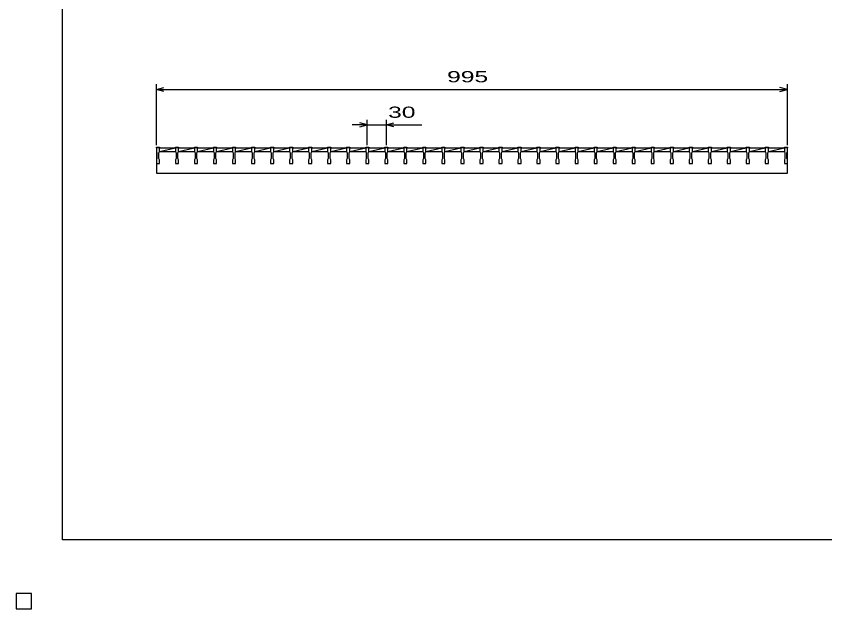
# Model space of a CAD drawing. Units: millimetres, scale not verified. Extents: x -1456 to 1385, y -1026 to 843.
# Drawn here: x -1456 to -181, y -1026 to -92 of the extents above; entities that cross this region are included whole.
import ezdxf
from ezdxf.enums import TextEntityAlignment as Align

# ---------------------------------------------------------------- set-up
doc = ezdxf.new("R2010")
doc.units = ezdxf.units.MM
doc.header["$LTSCALE"] = 8
for name, color, linetype, lineweight in [('0_2', 150, 'Continuous', 25), ('16', 3, 'Continuous', 25), ('22', 4, 'Continuous', 25), ('24', 2, 'Continuous', 25), ('32', 4, 'Continuous', 25)]:
    doc.layers.add(name, color=color, linetype=linetype, lineweight=lineweight)
doc.styles.add('ベクトル', font='')
doc.styles.get('ベクトル').set_extended_font_data('ベクトル')

msp = doc.modelspace()

# ---------------------------------------------------------------- linework, layer by layer
at = {"layer": '0_2'}
for p, q in [((-1383.2, -917.2), (-1383.2, 842.8)), ((1384.8, -917.2), (-1383.2, -917.2)), ((-1432, -1002), (-1456, -1002)), ((-1456, -1002), (-1456, -1026)), ((-1432, -1002), (-1456, -1002)), ((-1456, -1002), (-1456, -1026)), ((-1432, -1002), (-1456, -1002)), ((-1456, -1002), (-1456, -1026)), ((-1432, -1002), (-1456, -1002)), ((-1456, -1002), (-1456, -1026)), ((-1432, -1002), (-1456, -1002)), ((-1456, -1002), (-1456, -1026)), ((-1432, -1026), (-1432, -1002)), ((-1432, -1026), (-1432, -1002)), ((-1432, -1026), (-1432, -1002)), ((-1432, -1026), (-1432, -1002)), ((-1432, -1026), (-1432, -1002)), ((-1456, -1026), (-1432, -1026)), ((-1456, -1026), (-1432, -1026)), ((-1456, -1026), (-1432, -1026)), ((-1456, -1026), (-1432, -1026)), ((-1456, -1026), (-1432, -1026))]:
    msp.add_line(p, q, dxfattribs=at)
at = {"layer": '16'}
for p, q in [((-1235, -299), (-1235, -298.3)), ((-1235, -298.3), (-1230, -298.3)), ((-1235, -299), (-1235, -305)), ((-1230, -299), (-1235, -299)), ((-1235, -299), (-1235, -339)), ((-1235, -305), (-1234, -307)), ((-1231, -307), (-1230, -305)), ((-1230, -298.3), (-1230, -299)), ((-1230, -305), (-1230, -299)), ((-1230, -299), (-1205, -299)), ((-1230, -305), (-1205, -299)), ((-1230, -305), (-1205, -305)), ((-1205, -299), (-1205, -298.3)), ((-1205, -298.3), (-1200, -298.3)), ((-1205, -299), (-1205, -305)), ((-1200, -299), (-1205, -299)), ((-1205, -305), (-1204, -307)), ((-1201, -307), (-1200, -305)), ((-1200, -298.3), (-1200, -299)), ((-1200, -305), (-1200, -299)), ((-1200, -299), (-1175, -299)), ((-1200, -305), (-1175, -299)), ((-1200, -305), (-1175, -305)), ((-1175, -299), (-1175, -298.3)), ((-1175, -298.3), (-1170, -298.3)), ((-1175, -299), (-1175, -305)), ((-1170, -299), (-1175, -299)), ((-1175, -305), (-1174, -307)), ((-1171, -307), (-1170, -305)), ((-1170, -298.3), (-1170, -299)), ((-1170, -305), (-1170, -299)), ((-1170, -299), (-1145, -299)), ((-1170, -305), (-1145, -299)), ((-1170, -305), (-1145, -305)), ((-1145, -299), (-1145, -298.3)), ((-1145, -298.3), (-1140, -298.3)), ((-1145, -299), (-1145, -305)), ((-1140, -299), (-1145, -299)), ((-1145, -305), (-1144, -307)), ((-1141, -307), (-1140, -305)), ((-1140, -298.3), (-1140, -299)), ((-1140, -305), (-1140, -299)), ((-1140, -299), (-1115, -299)), ((-1140, -305), (-1115, -299)), ((-1140, -305), (-1115, -305)), ((-1115, -299), (-1115, -298.3)), ((-1115, -298.3), (-1110, -298.3)), ((-1115, -299), (-1115, -305)), ((-1110, -299), (-1115, -299)), ((-1115, -305), (-1114, -307)), ((-1111, -307), (-1110, -305)), ((-1110, -298.3), (-1110, -299)), ((-1110, -305), (-1110, -299)), ((-1110, -299), (-1085, -299)), ((-1110, -305), (-1085, -299)), ((-1110, -305), (-1085, -305)), ((-1085, -299), (-1085, -298.3)), ((-1085, -298.3), (-1080, -298.3)), ((-1085, -299), (-1085, -305)), ((-1080, -299), (-1085, -299)), ((-1085, -305), (-1084, -307)), ((-1081, -307), (-1080, -305)), ((-1080, -298.3), (-1080, -299)), ((-1080, -305), (-1080, -299)), ((-1080, -299), (-1055, -299)), ((-1080, -305), (-1055, -299)), ((-1080, -305), (-1055, -305)), ((-1055, -299), (-1055, -298.3)), ((-1055, -298.3), (-1050, -298.3)), ((-1055, -299), (-1055, -305)), ((-1050, -299), (-1055, -299)), ((-1055, -305), (-1054, -307)), ((-1051, -307), (-1050, -305)), ((-1050, -298.3), (-1050, -299)), ((-1050, -305), (-1050, -299)), ((-1050, -299), (-1025, -299)), ((-1050, -305), (-1025, -299)), ((-1050, -305), (-1025, -305)), ((-1025, -299), (-1025, -298.3)), ((-1025, -298.3), (-1020, -298.3)), ((-1025, -299), (-1025, -305)), ((-1020, -299), (-1025, -299)), ((-1025, -305), (-1024, -307)), ((-1021, -307), (-1020, -305)), ((-1020, -298.3), (-1020, -299)), ((-1020, -305), (-1020, -299)), ((-1020, -299), (-995, -299)), ((-1020, -305), (-995, -299)), ((-1020, -305), (-995, -305)), ((-995, -299), (-995, -298.3)), ((-995, -298.3), (-990, -298.3)), ((-995, -299), (-995, -305)), ((-990, -299), (-995, -299)), ((-995, -305), (-994, -307)), ((-991, -307), (-990, -305)), ((-990, -298.3), (-990, -299)), ((-990, -305), (-990, -299)), ((-990, -299), (-965, -299)), ((-990, -305), (-965, -299)), ((-990, -305), (-965, -305)), ((-965, -299), (-965, -298.3)), ((-965, -298.3), (-960, -298.3)), ((-965, -299), (-965, -305)), ((-960, -299), (-965, -299)), ((-965, -305), (-964, -307)), ((-961, -307), (-960, -305)), ((-960, -298.3), (-960, -299)), ((-960, -305), (-960, -299)), ((-960, -299), (-935, -299)), ((-960, -305), (-935, -299)), ((-960, -305), (-935, -305)), ((-935, -299), (-935, -298.3)), ((-935, -298.3), (-930, -298.3)), ((-935, -299), (-935, -305)), ((-930, -299), (-935, -299)), ((-935, -305), (-934, -307)), ((-931, -307), (-930, -305)), ((-930, -298.3), (-930, -299)), ((-930, -305), (-930, -299)), ((-930, -299), (-905, -299)), ((-930, -305), (-905, -299)), ((-930, -305), (-905, -305)), ((-905, -299), (-905, -298.3)), ((-905, -298.3), (-900, -298.3)), ((-905, -299), (-905, -305)), ((-900, -299), (-905, -299)), ((-905, -305), (-904, -307)), ((-901, -307), (-900, -305)), ((-900, -298.3), (-900, -299)), ((-900, -305), (-900, -299)), ((-900, -299), (-875, -299)), ((-900, -305), (-875, -299)), ((-900, -305), (-875, -305)), ((-875, -299), (-875, -298.3)), ((-875, -298.3), (-870, -298.3)), ((-875, -299), (-875, -305)), ((-870, -299), (-875, -299)), ((-875, -305), (-874, -307)), ((-871, -307), (-870, -305)), ((-870, -298.3), (-870, -299)), ((-870, -305), (-870, -299)), ((-870, -299), (-845, -299)), ((-870, -305), (-845, -299)), ((-870, -305), (-845, -305)), ((-845, -299), (-845, -298.3)), ((-845, -298.3), (-840, -298.3)), ((-845, -299), (-845, -305)), ((-840, -299), (-845, -299)), ((-845, -305), (-844, -307)), ((-841, -307), (-840, -305)), ((-840, -298.3), (-840, -299)), ((-840, -305), (-840, -299)), ((-840, -299), (-815, -299)), ((-840, -305), (-815, -299)), ((-840, -305), (-815, -305)), ((-815, -299), (-815, -298.3)), ((-815, -298.3), (-810, -298.3)), ((-815, -299), (-815, -305)), ((-810, -299), (-815, -299)), ((-815, -305), (-814, -307)), ((-811, -307), (-810, -305)), ((-810, -298.3), (-810, -299)), ((-810, -305), (-810, -299)), ((-810, -299), (-785, -299)), ((-810, -305), (-785, -299)), ((-810, -305), (-785, -305)), ((-785, -299), (-785, -298.3)), ((-785, -298.3), (-780, -298.3)), ((-785, -299), (-785, -305)), ((-780, -299), (-785, -299)), ((-785, -305), (-784, -307)), ((-781, -307), (-780, -305)), ((-780, -298.3), (-780, -299)), ((-780, -305), (-780, -299)), ((-780, -299), (-755, -299)), ((-780, -305), (-755, -299)), ((-780, -305), (-755, -305)), ((-755, -299), (-755, -298.3)), ((-755, -298.3), (-750, -298.3)), ((-755, -299), (-755, -305)), ((-750, -299), (-755, -299)), ((-755, -305), (-754, -307)), ((-751, -307), (-750, -305)), ((-750, -298.3), (-750, -299)), ((-750, -305), (-750, -299)), ((-750, -299), (-725, -299)), ((-750, -305), (-725, -299)), ((-750, -305), (-725, -305)), ((-725, -299), (-725, -298.3)), ((-725, -298.3), (-720, -298.3)), ((-725, -299), (-725, -305)), ((-720, -299), (-725, -299)), ((-725, -305), (-724, -307)), ((-721, -307), (-720, -305)), ((-720, -298.3), (-720, -299)), ((-720, -305), (-720, -299)), ((-720, -299), (-695, -299)), ((-720, -305), (-695, -299)), ((-720, -305), (-695, -305)), ((-695, -299), (-695, -298.3)), ((-695, -298.3), (-690, -298.3)), ((-695, -299), (-695, -305)), ((-690, -299), (-695, -299)), ((-695, -305), (-694, -307)), ((-691, -307), (-690, -305)), ((-690, -298.3), (-690, -299)), ((-690, -305), (-690, -299)), ((-690, -299), (-665, -299)), ((-690, -305), (-665, -299)), ((-690, -305), (-665, -305)), ((-665, -299), (-665, -298.3)), ((-665, -298.3), (-660, -298.3)), ((-665, -299), (-665, -305)), ((-660, -299), (-665, -299)), ((-665, -305), (-664, -307)), ((-661, -307), (-660, -305)), ((-660, -298.3), (-660, -299)), ((-660, -305), (-660, -299)), ((-660, -299), (-635, -299)), ((-660, -305), (-635, -299)), ((-660, -305), (-635, -305)), ((-635, -299), (-635, -298.3)), ((-635, -298.3), (-630, -298.3)), ((-635, -299), (-635, -305)), ((-630, -299), (-635, -299)), ((-635, -305), (-634, -307)), ((-631, -307), (-630, -305)), ((-630, -298.3), (-630, -299)), ((-630, -305), (-630, -299)), ((-630, -299), (-605, -299)), ((-630, -305), (-605, -299)), ((-630, -305), (-605, -305)), ((-605, -299), (-605, -298.3)), ((-605, -298.3), (-600, -298.3)), ((-605, -299), (-605, -305)), ((-600, -299), (-605, -299)), ((-605, -305), (-604, -307)), ((-601, -307), (-600, -305)), ((-600, -298.3), (-600, -299)), ((-600, -305), (-600, -299)), ((-600, -299), (-575, -299)), ((-600, -305), (-575, -299)), ((-600, -305), (-575, -305)), ((-575, -299), (-575, -298.3)), ((-575, -298.3), (-570, -298.3)), ((-575, -299), (-575, -305)), ((-570, -299), (-575, -299)), ((-575, -305), (-574, -307)), ((-571, -307), (-570, -305)), ((-570, -298.3), (-570, -299)), ((-570, -305), (-570, -299)), ((-570, -299), (-545, -299)), ((-570, -305), (-545, -299)), ((-570, -305), (-545, -305)), ((-545, -299), (-545, -298.3)), ((-545, -298.3), (-540, -298.3)), ((-545, -299), (-545, -305)), ((-540, -299), (-545, -299)), ((-545, -305), (-544, -307)), ((-541, -307), (-540, -305)), ((-540, -298.3), (-540, -299)), ((-540, -305), (-540, -299)), ((-540, -299), (-515, -299)), ((-540, -305), (-515, -299)), ((-540, -305), (-515, -305)), ((-515, -299), (-515, -298.3)), ((-515, -298.3), (-510, -298.3)), ((-515, -299), (-515, -305)), ((-510, -299), (-515, -299)), ((-515, -305), (-514, -307)), ((-511, -307), (-510, -305)), ((-510, -298.3), (-510, -299)), ((-510, -305), (-510, -299)), ((-510, -299), (-485, -299)), ((-510, -305), (-485, -299)), ((-510, -305), (-485, -305)), ((-485, -299), (-485, -298.3)), ((-485, -298.3), (-480, -298.3)), ((-485, -299), (-485, -305)), ((-480, -299), (-485, -299)), ((-485, -305), (-484, -307)), ((-481, -307), (-480, -305)), ((-480, -298.3), (-480, -299)), ((-480, -305), (-480, -299)), ((-480, -299), (-455, -299)), ((-480, -305), (-455, -299)), ((-480, -305), (-455, -305)), ((-455, -299), (-455, -298.3)), ((-455, -298.3), (-450, -298.3)), ((-455, -299), (-455, -305)), ((-450, -299), (-455, -299)), ((-455, -305), (-454, -307)), ((-451, -307), (-450, -305)), ((-450, -298.3), (-450, -299)), ((-450, -305), (-450, -299)), ((-450, -299), (-425, -299)), ((-450, -305), (-425, -299)), ((-450, -305), (-425, -305)), ((-425, -299), (-425, -298.3)), ((-425, -298.3), (-420, -298.3)), ((-425, -299), (-425, -305)), ((-420, -299), (-425, -299)), ((-425, -305), (-424, -307)), ((-421, -307), (-420, -305)), ((-420, -298.3), (-420, -299)), ((-420, -305), (-420, -299)), ((-420, -299), (-395, -299)), ((-420, -305), (-395, -299)), ((-420, -305), (-395, -305)), ((-395, -299), (-395, -298.3)), ((-395, -298.3), (-390, -298.3)), ((-395, -299), (-395, -305)), ((-390, -299), (-395, -299)), ((-395, -305), (-394, -307)), ((-391, -307), (-390, -305)), ((-390, -298.3), (-390, -299)), ((-390, -305), (-390, -299)), ((-390, -299), (-365, -299)), ((-390, -305), (-365, -299)), ((-390, -305), (-365, -305)), ((-365, -299), (-365, -298.3)), ((-365, -298.3), (-360, -298.3)), ((-365, -299), (-365, -305)), ((-360, -299), (-365, -299)), ((-365, -305), (-364, -307)), ((-361, -307), (-360, -305)), ((-360, -298.3), (-360, -299)), ((-360, -305), (-360, -299)), ((-360, -299), (-335, -299)), ((-360, -305), (-335, -299)), ((-360, -305), (-335, -305)), ((-335, -299), (-335, -298.3)), ((-335, -298.3), (-330, -298.3)), ((-335, -299), (-335, -305)), ((-330, -299), (-335, -299)), ((-335, -305), (-334, -307)), ((-331, -307), (-330, -305)), ((-330, -298.3), (-330, -299)), ((-330, -305), (-330, -299)), ((-330, -299), (-305, -299)), ((-330, -305), (-305, -299)), ((-330, -305), (-305, -305)), ((-305, -299), (-305, -298.3)), ((-305, -298.3), (-300, -298.3)), ((-305, -299), (-305, -305)), ((-300, -299), (-305, -299)), ((-305, -305), (-304, -307)), ((-301, -307), (-300, -305)), ((-300, -298.3), (-300, -299)), ((-300, -305), (-300, -299)), ((-300, -299), (-275, -299)), ((-300, -305), (-275, -299)), ((-300, -305), (-275, -305)), ((-275, -299), (-275, -298.3)), ((-275, -298.3), (-270, -298.3)), ((-275, -299), (-275, -305)), ((-270, -299), (-275, -299)), ((-275, -305), (-274, -307)), ((-271, -307), (-270, -305)), ((-270, -298.3), (-270, -299)), ((-270, -305), (-270, -299)), ((-270, -299), (-245, -299)), ((-270, -305), (-245, -299)), ((-270, -305), (-245, -305)), ((-245, -299), (-245, -298.3)), ((-245, -298.3), (-240, -298.3)), ((-245, -299), (-245, -305)), ((-240, -299), (-245, -299)), ((-245, -305), (-244, -307)), ((-241, -307), (-240, -305)), ((-240, -298.3), (-240, -299)), ((-240, -305), (-240, -299)), ((-240, -339), (-240, -299)), ((-1234, -316), (-1235, -318)), ((-1235, -318), (-1235, -324)), ((-1234, -307), (-1234, -316)), ((-1231, -316), (-1231, -307)), ((-1230, -318), (-1231, -316)), ((-1230, -324), (-1230, -318)), ((-1204, -316), (-1205, -318)), ((-1205, -318), (-1205, -324)), ((-1204, -307), (-1204, -316)), ((-1201, -316), (-1201, -307)), ((-1200, -318), (-1201, -316)), ((-1200, -324), (-1200, -318)), ((-1174, -316), (-1175, -318)), ((-1175, -318), (-1175, -324)), ((-1174, -307), (-1174, -316)), ((-1171, -316), (-1171, -307)), ((-1170, -318), (-1171, -316)), ((-1170, -324), (-1170, -318)), ((-1144, -316), (-1145, -318)), ((-1145, -318), (-1145, -324)), ((-1144, -307), (-1144, -316)), ((-1141, -316), (-1141, -307)), ((-1140, -318), (-1141, -316)), ((-1140, -324), (-1140, -318)), ((-1114, -316), (-1115, -318)), ((-1115, -318), (-1115, -324)), ((-1114, -307), (-1114, -316)), ((-1111, -316), (-1111, -307)), ((-1110, -318), (-1111, -316)), ((-1110, -324), (-1110, -318)), ((-1084, -316), (-1085, -318)), ((-1085, -318), (-1085, -324)), ((-1084, -307), (-1084, -316)), ((-1081, -316), (-1081, -307)), ((-1080, -318), (-1081, -316)), ((-1080, -324), (-1080, -318)), ((-1054, -316), (-1055, -318)), ((-1055, -318), (-1055, -324)), ((-1054, -307), (-1054, -316)), ((-1051, -316), (-1051, -307)), ((-1050, -318), (-1051, -316)), ((-1050, -324), (-1050, -318)), ((-1024, -316), (-1025, -318)), ((-1025, -318), (-1025, -324)), ((-1024, -307), (-1024, -316)), ((-1021, -316), (-1021, -307)), ((-1020, -318), (-1021, -316)), ((-1020, -324), (-1020, -318)), ((-994, -316), (-995, -318)), ((-995, -318), (-995, -324)), ((-994, -307), (-994, -316)), ((-991, -316), (-991, -307)), ((-990, -318), (-991, -316)), ((-990, -324), (-990, -318)), ((-964, -316), (-965, -318)), ((-965, -318), (-965, -324)), ((-964, -307), (-964, -316)), ((-961, -316), (-961, -307)), ((-960, -318), (-961, -316)), ((-960, -324), (-960, -318)), ((-934, -316), (-935, -318)), ((-935, -318), (-935, -324)), ((-934, -307), (-934, -316)), ((-931, -316), (-931, -307)), ((-930, -318), (-931, -316)), ((-930, -324), (-930, -318)), ((-904, -316), (-905, -318)), ((-905, -318), (-905, -324)), ((-904, -307), (-904, -316)), ((-901, -316), (-901, -307)), ((-900, -318), (-901, -316)), ((-900, -324), (-900, -318)), ((-874, -316), (-875, -318)), ((-875, -318), (-875, -324)), ((-874, -307), (-874, -316)), ((-871, -316), (-871, -307)), ((-870, -318), (-871, -316)), ((-870, -324), (-870, -318)), ((-844, -316), (-845, -318)), ((-845, -318), (-845, -324)), ((-844, -307), (-844, -316)), ((-841, -316), (-841, -307)), ((-840, -318), (-841, -316)), ((-840, -324), (-840, -318)), ((-814, -316), (-815, -318)), ((-815, -318), (-815, -324)), ((-814, -307), (-814, -316)), ((-811, -316), (-811, -307)), ((-810, -318), (-811, -316)), ((-810, -324), (-810, -318)), ((-784, -316), (-785, -318)), ((-785, -318), (-785, -324)), ((-784, -307), (-784, -316)), ((-781, -316), (-781, -307)), ((-780, -318), (-781, -316)), ((-780, -324), (-780, -318)), ((-754, -316), (-755, -318)), ((-755, -318), (-755, -324)), ((-754, -307), (-754, -316)), ((-751, -316), (-751, -307)), ((-750, -318), (-751, -316)), ((-750, -324), (-750, -318)), ((-724, -316), (-725, -318)), ((-725, -318), (-725, -324)), ((-724, -307), (-724, -316)), ((-721, -316), (-721, -307)), ((-720, -318), (-721, -316)), ((-720, -324), (-720, -318)), ((-694, -316), (-695, -318)), ((-695, -318), (-695, -324)), ((-694, -307), (-694, -316)), ((-691, -316), (-691, -307)), ((-690, -318), (-691, -316)), ((-690, -324), (-690, -318)), ((-664, -316), (-665, -318)), ((-665, -318), (-665, -324)), ((-664, -307), (-664, -316)), ((-661, -316), (-661, -307)), ((-660, -318), (-661, -316)), ((-660, -324), (-660, -318)), ((-634, -316), (-635, -318)), ((-635, -318), (-635, -324)), ((-634, -307), (-634, -316)), ((-631, -316), (-631, -307)), ((-630, -318), (-631, -316)), ((-630, -324), (-630, -318)), ((-604, -316), (-605, -318)), ((-605, -318), (-605, -324)), ((-604, -307), (-604, -316)), ((-601, -316), (-601, -307)), ((-600, -318), (-601, -316)), ((-600, -324), (-600, -318)), ((-574, -316), (-575, -318)), ((-575, -318), (-575, -324)), ((-574, -307), (-574, -316)), ((-571, -316), (-571, -307)), ((-570, -318), (-571, -316)), ((-570, -324), (-570, -318)), ((-544, -316), (-545, -318)), ((-545, -318), (-545, -324)), ((-544, -307), (-544, -316)), ((-541, -316), (-541, -307)), ((-540, -318), (-541, -316)), ((-540, -324), (-540, -318)), ((-514, -316), (-515, -318)), ((-515, -318), (-515, -324)), ((-514, -307), (-514, -316)), ((-511, -316), (-511, -307)), ((-510, -318), (-511, -316)), ((-510, -324), (-510, -318)), ((-484, -316), (-485, -318)), ((-485, -318), (-485, -324)), ((-484, -307), (-484, -316)), ((-481, -316), (-481, -307)), ((-480, -318), (-481, -316)), ((-480, -324), (-480, -318)), ((-454, -316), (-455, -318)), ((-455, -318), (-455, -324)), ((-454, -307), (-454, -316)), ((-451, -316), (-451, -307)), ((-450, -318), (-451, -316)), ((-450, -324), (-450, -318)), ((-424, -316), (-425, -318)), ((-425, -318), (-425, -324)), ((-424, -307), (-424, -316)), ((-421, -316), (-421, -307)), ((-420, -318), (-421, -316)), ((-420, -324), (-420, -318)), ((-394, -316), (-395, -318)), ((-395, -318), (-395, -324)), ((-394, -307), (-394, -316)), ((-391, -316), (-391, -307)), ((-390, -318), (-391, -316)), ((-390, -324), (-390, -318)), ((-364, -316), (-365, -318)), ((-365, -318), (-365, -324)), ((-364, -307), (-364, -316)), ((-361, -316), (-361, -307)), ((-360, -318), (-361, -316)), ((-360, -324), (-360, -318)), ((-334, -316), (-335, -318)), ((-335, -318), (-335, -324)), ((-334, -307), (-334, -316)), ((-331, -316), (-331, -307)), ((-330, -318), (-331, -316)), ((-330, -324), (-330, -318)), ((-304, -316), (-305, -318)), ((-305, -318), (-305, -324)), ((-304, -307), (-304, -316)), ((-301, -316), (-301, -307)), ((-300, -318), (-301, -316)), ((-300, -324), (-300, -318)), ((-274, -316), (-275, -318)), ((-275, -318), (-275, -324)), ((-274, -307), (-274, -316)), ((-271, -316), (-271, -307)), ((-270, -318), (-271, -316)), ((-270, -324), (-270, -318)), ((-244, -316), (-245, -318)), ((-245, -318), (-245, -324)), ((-244, -307), (-244, -316)), ((-241, -316), (-241, -307)), ((-240, -318), (-241, -316)), ((-240, -324), (-240, -318)), ((-1235, -324), (-1230, -324)), ((-1205, -324), (-1200, -324)), ((-1175, -324), (-1170, -324)), ((-1145, -324), (-1140, -324)), ((-1115, -324), (-1110, -324)), ((-1085, -324), (-1080, -324)), ((-1055, -324), (-1050, -324)), ((-1025, -324), (-1020, -324)), ((-995, -324), (-990, -324)), ((-965, -324), (-960, -324)), ((-935, -324), (-930, -324)), ((-905, -324), (-900, -324)), ((-875, -324), (-870, -324)), ((-845, -324), (-840, -324)), ((-815, -324), (-810, -324)), ((-785, -324), (-780, -324)), ((-755, -324), (-750, -324)), ((-725, -324), (-720, -324)), ((-695, -324), (-690, -324)), ((-665, -324), (-660, -324)), ((-635, -324), (-630, -324)), ((-605, -324), (-600, -324)), ((-575, -324), (-570, -324)), ((-545, -324), (-540, -324)), ((-515, -324), (-510, -324)), ((-485, -324), (-480, -324)), ((-455, -324), (-450, -324)), ((-425, -324), (-420, -324)), ((-395, -324), (-390, -324)), ((-365, -324), (-360, -324)), ((-335, -324), (-330, -324)), ((-305, -324), (-300, -324)), ((-275, -324), (-270, -324)), ((-245, -324), (-240, -324)), ((-1235, -339), (-240, -339)), ((-1432, -1002), (-1456, -1002)), ((-1456, -1002), (-1456, -1026)), ((-1432, -1002), (-1456, -1002)), ((-1456, -1002), (-1456, -1026)), ((-1432, -1002), (-1456, -1002)), ((-1456, -1002), (-1456, -1026)), ((-1432, -1002), (-1456, -1002)), ((-1456, -1002), (-1456, -1026)), ((-1432, -1002), (-1456, -1002)), ((-1456, -1002), (-1456, -1026)), ((-1432, -1026), (-1432, -1002)), ((-1432, -1026), (-1432, -1002)), ((-1432, -1026), (-1432, -1002)), ((-1432, -1026), (-1432, -1002)), ((-1432, -1026), (-1432, -1002)), ((-1456, -1026), (-1432, -1026)), ((-1456, -1026), (-1432, -1026)), ((-1456, -1026), (-1432, -1026)), ((-1456, -1026), (-1432, -1026)), ((-1456, -1026), (-1432, -1026))]:
    msp.add_line(p, q, dxfattribs=at)
at = {"layer": '22'}
for p, q in [((-1235, -295), (-1235, -199)), ((-1235, -207), (-1223, -203.8)), ((-240, -207), (-252, -203.8)), ((-240, -295), (-240, -199)), ((-1223, -210.2), (-1235, -207)), ((-1235, -207), (-240, -207)), ((-252, -210.2), (-240, -207)), ((-902.5, -263), (-926.5, -263)), ((-902.5, -263), (-914.5, -259.8)), ((-914.5, -266.2), (-902.5, -263)), ((-902.5, -295), (-902.5, -255)), ((-902.5, -263), (-872.5, -263)), ((-872.5, -255), (-872.5, -295)), ((-872.5, -263), (-860.5, -259.8)), ((-860.5, -266.2), (-872.5, -263)), ((-872.5, -263), (-816.5, -263))]:
    msp.add_line(p, q, dxfattribs=at)
at = {"layer": '22', "color": 2}
for p, q in [((-1432, -1002), (-1456, -1002)), ((-1456, -1002), (-1456, -1026)), ((-1432, -1002), (-1456, -1002)), ((-1456, -1002), (-1456, -1026)), ((-1432, -1002), (-1456, -1002)), ((-1456, -1002), (-1456, -1026)), ((-1432, -1026), (-1432, -1002)), ((-1432, -1026), (-1432, -1002)), ((-1432, -1026), (-1432, -1002)), ((-1456, -1026), (-1432, -1026)), ((-1456, -1026), (-1432, -1026)), ((-1456, -1026), (-1432, -1026))]:
    msp.add_line(p, q, dxfattribs=at)
at = {"layer": '24', "color": 4}
for p, q in [((-1432, -1002), (-1456, -1002)), ((-1456, -1002), (-1456, -1026)), ((-1432, -1002), (-1456, -1002)), ((-1456, -1002), (-1456, -1026)), ((-1432, -1002), (-1456, -1002)), ((-1456, -1002), (-1456, -1026)), ((-1432, -1026), (-1432, -1002)), ((-1432, -1026), (-1432, -1002)), ((-1432, -1026), (-1432, -1002)), ((-1456, -1026), (-1432, -1026)), ((-1456, -1026), (-1432, -1026)), ((-1456, -1026), (-1432, -1026))]:
    msp.add_line(p, q, dxfattribs=at)
at = {"layer": '32'}
for p, q in [((-1432, -1002), (-1456, -1002)), ((-1456, -1002), (-1456, -1026)), ((-1432, -1002), (-1456, -1002)), ((-1456, -1002), (-1456, -1026)), ((-1432, -1002), (-1456, -1002)), ((-1456, -1002), (-1456, -1026)), ((-1432, -1002), (-1456, -1002)), ((-1456, -1002), (-1456, -1026)), ((-1432, -1002), (-1456, -1002)), ((-1456, -1002), (-1456, -1026)), ((-1432, -1026), (-1432, -1002)), ((-1432, -1026), (-1432, -1002)), ((-1432, -1026), (-1432, -1002)), ((-1432, -1026), (-1432, -1002)), ((-1432, -1026), (-1432, -1002)), ((-1456, -1026), (-1432, -1026)), ((-1456, -1026), (-1432, -1026)), ((-1456, -1026), (-1432, -1026)), ((-1456, -1026), (-1432, -1026)), ((-1456, -1026), (-1432, -1026))]:
    msp.add_line(p, q, dxfattribs=at)

# ---------------------------------------------------------------- texts
at = {"layer": '22', "color": 2, "style": 'ベクトル', "width": 1.65}
for s, p in [(' 995 ', (-787.5, -187)), (' 30 ', (-880.5, -243))]:
    msp.add_text(s, height=17.6, dxfattribs=at).set_placement(p, align=Align.MIDDLE_LEFT)

doc.saveas('drawing.dxf')
